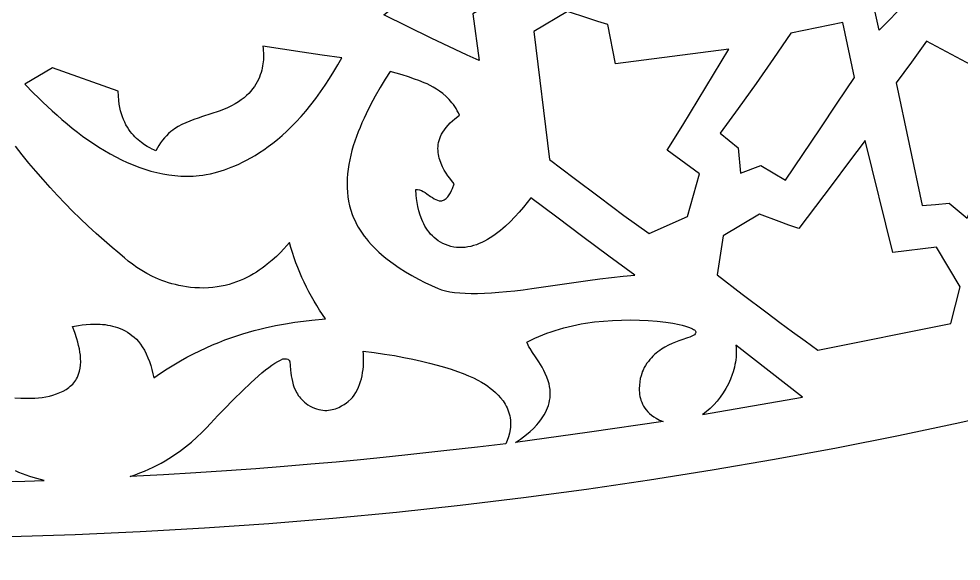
# Model space of a CAD drawing. Extents: x -540 to 540, y -540 to 540.
# Drawn here: x 12.6 to 98.4, y -462.1 to -412.8 of the extents above; entities that cross this region are included whole.
import ezdxf

# ---------------------------------------------------------------- set-up
doc = ezdxf.new("R2010")
doc.units = 0
doc.layers.add('LAYER_1', color=18, linetype='CONTINUOUS')
doc.layers.add('LAYER_2', color=174, linetype='CONTINUOUS')

msp = doc.modelspace()

# ---------------------------------------------------------------- linework, layer by layer
at = {"layer": 'LAYER_1'}
msp.add_lwpolyline([(0, 540, 0.4142135623730951), (-540, 5.68e-14, 0.4142135623730951), (0, -540, 0.4142135623730951), (540, 5.68e-14, 0.4142135623730951)], format="xyb", close=True, dxfattribs=at)
for points in [[(87.27436828613281, -405.6812896728516), (84.00595092773438, -402.4995422363281), (88.2865982055664, -401.6131896972656), (87.2333755493164, -396.8221130371094), (88.29850268161387, -397.2463132371121), (89.36741714093824, -397.661348447469), (91.51372528076172, -398.4720611572266), (94.63880157470703, -395.09033203125), (95.78142547607422, -399.8604736328125), (100.0320205688477, -398.83984375), (98.47229766845703, -403.10009765625), (100.170030507618, -404.6427771557273), (101.8704605102539, -406.1698913574219), (97.54175567626953, -407.2092895507812), (98.68437957763672, -411.9794311523438), (94.25575637817383, -410.4114379882812), (92.61959561363398, -412.1095039012341), (91.79456957947285, -412.9510603383791), (90.96240997314453, -413.7853088378906), (89.90918731689453, -408.9942321777344), (85.54986572265625, -409.8968811035156), (86.416733617119, -407.7955156049819)], [(45.86544227600098, -412.4075012207031), (45.85914611816406, -412.4014587402344), (47.7102946346022, -410.9113971582249), (49.55599532011358, -409.4144633972817), (51.38932334556818, -407.9026502326195), (52.29918360167104, -407.1386616161484), (53.20335388183594, -406.3679504394531), (53.751708984375, -410.6294555664062), (55.87839126586914, -411.1719360351562), (55.86767387390137, -411.1802062988281), (55.88019180297852, -411.1851806640625), (53.97064971923828, -412.3020324707031), (54.5378532409668, -416.5608520507812), (53.44397841911892, -416.0624036010179), (52.35385008277098, -415.5558102368254), (50.18260901984804, -414.5231571619842), (45.86062240600586, -412.4147644042969)], [(71.67378234863281, -424.7098388671875), (73.08979328021628, -422.4220003255542), (74.49599894209555, -420.1280927331435), (75.89228992601787, -417.8281374313876), (77.27855682373047, -415.5221557617188), (66.9459228515625, -416.8629455566406), (66.2585678100586, -413.2827758789062), (65.34074546695709, -412.9995518444052), (64.42635835259478, -412.7052585271562), (62.6021728515625, -412.102294921875), (59.51608276367188, -413.9221801757812), (60.96043014526367, -425.5670166015625), (63.20554604551021, -427.2698738445862), (65.45832296292093, -428.9627328529326), (67.72464183667634, -430.6371618361799), (68.86471730067724, -431.4648301338846), (70.01038360595703, -432.2847290039062), (73.51488494873047, -430.7479248046875), (74.59842681884766, -426.8589477539062)], [(82.42587280273438, -427.4307250976562), (84.00913586274248, -425.1090915062877), (85.5828858683337, -422.7809699197388), (87.14696746063211, -420.4463431706838), (88.70122528076172, -418.1051940917969), (87.63746643066406, -413.091064453125), (82.92569732666016, -414.066650390625), (81.34747237813134, -416.3632091061206), (79.75010208638149, -418.64660880265), (78.13400780832566, -420.916800838577), (76.4996109008789, -423.1737365722656), (78.13519287109375, -424.5072021484375), (78.32122802734375, -426.7872924804688), (80.18340301513672, -426.1156311035156), (81.30128853662461, -426.778903008493)], [(98.9619026184082, -430.9029998779297), (99.82891082763672, -428.9377746582031), (102.1330337524414, -428.032958984375), (99.37889099121094, -416.9801635742188), (95.26327514648438, -414.7983703613281), (93.90238172074197, -416.7044015381326), (93.21552431539675, -417.6522133516496), (92.52061462402344, -418.5939331054688), (94.86488342285156, -429.7405395507812), (96.0982329918029, -429.6487484247703), (97.33002471923828, -429.537841796875)], [(13.20107078552246, -418.705322265625), (13.98667410179038, -419.523360031737), (14.39422170088928, -419.9321558515508), (14.81118936741886, -420.3394494255431), (15.23726918146966, -420.7442256009688), (15.67215322313223, -421.1454692250829), (16.1155335724971, -421.5421651451402), (16.56710230965483, -421.9332982083959), (17.02655151469596, -422.3178532621046), (17.49357326771102, -422.6948151535215), (17.96785964879057, -423.0631687299013), (18.44910273802513, -423.4218988384991), (18.93699461550526, -423.7699903265699), (19.4312273613215, -424.1064280413684), (19.93149305556439, -424.4301968301498), (20.43748377832447, -424.7402815401688), (20.9488916096923, -425.0356670186806), (21.46540862975839, -425.3153381129398), (21.98672691861331, -425.5782796702015), (22.5125385563476, -425.8234765377208), (23.0425356230518, -426.0499135627523), (23.57641019881644, -426.2565755925512), (24.11385436373207, -426.4424474743723), (24.65456019788925, -426.6065140554707), (25.1982197813785, -426.7477601831011), (25.74452519429037, -426.8651707045186), (26.2931685167154, -426.9577304669781), (26.84384182874415, -427.0244243177345), (27.39623721046713, -427.0642371040427), (27.95004674197492, -427.0761536731578), (28.50496250335804, -427.0591588723346), (28.78273899528114, -427.0395024729634), (29.06067657470703, -427.0122375488281), (29.39535540239917, -426.973360726092), (29.69848975387847, -426.9259026188763), (30.08359466345241, -426.8502731172038), (30.54425058087537, -426.7393535231558), (31.07403795590171, -426.5860251388139), (31.36284983056439, -426.491233057183), (31.6665372382858, -426.3831692662591), (31.98429773528524, -426.2609439288022), (32.31532887778202, -426.1236672075728), (32.65882822199541, -425.9704492653308), (33.01399332414472, -425.8004002648364), (33.38002174044925, -425.6126303688499), (33.75611102712829, -425.4062497401313), (34.14145874040114, -425.1803685414409), (34.53526243648709, -424.9340969355387), (34.93671967160544, -424.666545085185), (35.34502800197549, -424.3768231531399), (35.75938498381655, -424.0640413021636), (36.17898817334788, -423.7273096950162), (36.60303512678878, -423.365738494458), (37.03072340035858, -422.978437863249), (37.46125055027655, -422.5645179641496), (37.893814132762, -422.1230889599196), (38.32761170403422, -421.6532610133195), (38.7618408203125, -421.1541442871094), (39.22522049592835, -420.5867685329717), (39.67093697891689, -420.0050449977127), (40.10041552094114, -419.4106245167849), (40.51508137366416, -418.8051579256415), (40.91635978874898, -418.1902960597353), (41.30567601785864, -417.5676897545192), (41.6844553126562, -416.9389898454459), (42.05412292480469, -416.3058471679688), (40.24852159557263, -416.064077700849), (38.44548910285548, -415.8033004980392), (36.64448069732143, -415.5284234002137), (34.84495162963867, -415.2443542480469), (34.87418587008386, -415.4492854579846), (34.89480485611262, -415.6416584769967), (34.9106744777773, -415.8854538654092), (34.91523177890175, -416.174284693251), (34.90191380330982, -416.5017640305509), (34.86415759482539, -416.8615049473377), (34.83406422944343, -417.0514775824226), (34.79540019727228, -417.2471205136401), (34.74734512878993, -417.4476353747438), (34.68907865447437, -417.652223799487), (34.61978040480356, -417.8600874216236), (34.53863001025551, -418.0704278749071), (34.44480710130818, -418.2824467930911), (34.33749130843955, -418.4953458099292), (34.21586226212762, -418.708326559175), (34.07909959285035, -418.9205906745822), (33.92638293108575, -419.1313397899043), (33.75689190731178, -419.3397755388949), (33.56980615200642, -419.5450995553075), (33.36430529564767, -419.7465134728958), (33.13956896871349, -419.9432189254135), (32.89477680168189, -420.134417546614), (32.62910842503082, -420.319310970251), (32.34174346923828, -420.4971008300781), (31.99172037148685, -420.6870867195163), (31.63114850433796, -420.8579869717753), (31.26183734812892, -421.0129676470081), (30.88559638319702, -421.1551948053673), (30.11956294851381, -421.4140528120762), (29.3475240429867, -421.6598894731245), (28.96377623949991, -421.7858399494078), (28.58395550931403, -421.9180332697343), (28.20987133276634, -422.0596354942568), (27.84333319019415, -422.213812683128), (27.48615056193476, -422.3837308965008), (27.14013292832544, -422.5725561945279), (26.80708976970351, -422.7834546373621), (26.64599908111821, -422.8981706818797), (26.48883056640625, -423.0195922851562), (26.27891052585578, -423.199957498285), (26.07977304855862, -423.3935362467881), (25.89160596568221, -423.5989829616051), (25.71459710839399, -423.8149520736756), (25.54893430786139, -424.0400980139389), (25.39480539525185, -424.2730752133346), (25.2523982017328, -424.5125381028022), (25.12190055847168, -424.7571411132812), (24.94279669542803, -424.6834951303062), (24.77803942175634, -424.6110498884666), (24.57319659466266, -424.5112172589585), (24.33580672015545, -424.3812678262063), (24.07340830424314, -424.2184721746349), (23.79353985293417, -424.0201008886686), (23.503739872237, -423.7834245527322), (23.35747134149548, -423.6498690486578), (23.21154686816007, -423.5057137512501), (23.06690876548182, -423.3506174835622), (22.9244993467118, -423.1842390686471), (22.78526092510106, -423.0062373295579), (22.65013581390066, -422.8162710893477), (22.52006632636164, -422.6139991710695), (22.39599477573508, -422.3990803977765), (22.27886347527201, -422.1711735925217), (22.1696147382235, -421.9299375783581), (22.06919087784061, -421.6750311783388), (21.97853420737438, -421.4061132155171), (21.89858704007588, -421.1228425129458), (21.83029168919616, -420.824877893678), (21.77459046798626, -420.511878180767), (21.73242568969727, -420.1835021972656), (21.69902209260531, -419.7581854355742), (21.68026733398438, -419.3318481445312), (15.69980716705322, -417.2190551757812)], [(52.28024291992188, -427.7826538085938), (52.01884806919469, -427.4704984439068), (51.86375694779086, -427.2711661139035), (51.70025415353068, -427.0458130029758), (51.53422777979199, -426.79655084926), (51.37156591995264, -426.5254913908926), (51.21815666739049, -426.2347463660101), (51.07988811548339, -425.926427512749), (50.96264835760918, -425.6026465692457), (50.913754305615, -425.4356177318209), (50.87232548714573, -425.2655152736368), (50.83909791387362, -425.0926031619603), (50.81480759747087, -424.9171453640586), (50.80019054960975, -424.7394058471987), (50.79598278196246, -424.5596485786477), (50.80292030620126, -424.3781375256725), (50.82173913399836, -424.1951366555405), (50.85317527702601, -424.0109099355185), (50.89796474695642, -423.8257213328736), (50.95684355546183, -423.6398348148729), (51.03054771421448, -423.4535143487834), (51.11981323488659, -423.2670239018721), (51.22537612915039, -423.0806274414062), (51.37615226059874, -422.8541842532491), (51.54301975802997, -422.6387285015917), (51.7238828126753, -422.433621881957), (51.91664561576599, -422.2382260898678), (52.11921235853327, -422.0519028208469), (52.32948723220837, -421.8740137704169), (52.76477813720703, -421.5409851074219), (52.66299883773633, -421.328530456207), (52.5552134050025, -421.1256416530867), (52.44185088066625, -420.9320682250882), (52.32334030638829, -420.747559699238), (52.20011072382933, -420.571865602563), (52.0725911746501, -420.40473546209), (51.94121070051131, -420.2459188048459), (51.80639834307366, -420.0951651578575), (51.52819414494468, -419.816845002755), (51.24141091354889, -419.5677712129971), (50.94948098217198, -419.3459400047981), (50.6558366840997, -419.1493475943727), (50.36391035261775, -418.9759901979353), (50.07713432101184, -418.8238640317007), (49.7989409225677, -418.6909653118833), (49.53276249057102, -418.5752902546976), (49.05017985906298, -418.3875959930795), (48.65684509277344, -418.2447509765625), (48.1063738242806, -418.0509982320385), (47.55069791445418, -417.8721939052183), (46.43074798583984, -417.541748046875), (45.98066089815116, -418.2674719461464), (45.53185763142301, -419.0187789566219), (45.09078471447717, -419.7926975262291), (44.66388867613543, -420.5862561028955), (44.25761604521955, -421.3964831345487), (44.06422804780312, -421.8069187109727), (43.87841335055132, -422.2204070691162), (43.70097776956688, -422.6365767649702), (43.53272712095252, -423.0550563545256), (43.37446722081096, -423.4754743937734), (43.22700388524492, -423.8974594387045), (43.09114293035713, -424.3206400453097), (42.96769017225031, -424.7446447695802), (42.85745142702719, -425.1691021675069), (42.76123251079048, -425.5936407950806), (42.6798392396429, -426.0178892082924), (42.61407742968719, -426.441475963133), (42.56475289702605, -426.8640296155936), (42.53267145776223, -427.2851787216651), (42.51863892799844, -427.7045518373384), (42.52346112383738, -428.1217775186043), (42.5479438613818, -428.5364843214541), (42.5928929567344, -428.9483008018783), (42.65911422599793, -429.3568555158682), (42.7474134852751, -429.7617770194146), (42.85859655066864, -430.1626938685084), (42.99346923828125, -430.5592346191406), (43.11251444203964, -430.8579658801926), (43.24427336384433, -431.1505407088507), (43.38828154684427, -431.4370033409697), (43.54407453418838, -431.7173980124047), (43.71118786902561, -431.9917689590105), (43.88915709450487, -432.2601604166418), (44.0775177537751, -432.5226166211538), (44.27580538998525, -432.7791818084013), (44.48355554628422, -433.0299002142391), (44.70030376582096, -433.2748160745222), (44.92558559174441, -433.5139736251053), (45.15893656720348, -433.7474171018436), (45.39989223534712, -433.9751907405918), (45.64798813932426, -434.1973387772048), (45.90275982228381, -434.4139054475375), (46.16374282737473, -434.6249349874449), (46.70248497654636, -435.030559619403), (47.26049893203063, -435.4145665599182), (47.83406903901896, -435.7773096958298), (48.41947964270282, -436.1191429139769), (49.01301508827367, -436.4404201011987), (49.61095972092296, -436.7414951443342), (50.20959788584213, -437.0227219302226), (50.80521392822266, -437.2844543457031), (50.9585877687013, -437.3452235945438), (51.12199119107637, -437.4014168429417), (51.47847903466335, -437.5002513861928), (51.87386196527876, -437.5813100710221), (52.30732448921776, -437.6449449929955), (52.77805111277554, -437.6915082476787), (53.28522634224727, -437.7213519306374), (53.8280346839281, -437.7348281374374), (54.40566064411318, -437.7322889636444), (55.01728872909772, -437.7140865048242), (55.66210344517688, -437.6805728565425), (56.3392892986458, -437.6321001143651), (57.04803079579967, -437.5690203738578), (57.78751244293365, -437.4916857305861), (58.55691874634292, -437.4004482801162), (59.35543421232263, -437.2956601180135), (60.18224334716797, -437.1776733398438), (62.31385315875719, -436.8619890288323), (64.44776494403953, -436.5600420243575), (65.51611647106154, -436.4208206534395), (66.58568236460192, -436.2929543787976), (67.65667558235904, -436.179083456979), (68.72930908203125, -436.0818481445312), (66.34896581071617, -434.334745132332), (63.97613189228794, -432.5774100224327), (61.61099199170499, -430.8097359901842), (59.25373077392578, -429.0316162109375), (58.92458248417145, -429.4656511248886), (58.57024647468596, -429.9069309978995), (58.19253760227411, -430.3494175655495), (57.79327072374071, -430.7870725634177), (57.37426069589058, -431.2138577270833), (56.93732237552853, -431.6237347921258), (56.71269724840704, -431.8204458300319), (56.48427061945937, -432.0106654941243), (56.25226934578612, -432.1936390013505), (56.0169202844879, -432.3686115686579), (55.7784502926653, -432.534828412994), (55.53708622741894, -432.691534751306), (55.29305494584941, -432.8379758005415), (55.0465833050573, -432.9733967776477), (54.79789816214323, -433.0970428995723), (54.5472263742078, -433.2081593832625), (54.29479479835159, -433.3059914456657), (54.04083029167522, -433.3897843037294), (53.78555971127929, -433.4587831744008), (53.5292099142644, -433.5122332746276), (53.27200775773115, -433.549379821357), (53.01418009878014, -433.5694680315365), (52.75595379451197, -433.5717431221134), (52.49755570202725, -433.5554503100352), (52.23921267842657, -433.5198348122493), (51.98115158081055, -433.4641418457031), (51.72110969349293, -433.3882246082483), (51.47556019159424, -433.2979327066367), (51.24408504111636, -433.1941490733146), (51.02626620806119, -433.077756640728), (50.82168565843065, -432.9496383413228), (50.62992535822664, -432.8106771075452), (50.45056727345106, -432.661755871841), (50.28319337010582, -432.5037575666565), (50.12738561419283, -432.3375651244377), (49.982725971714, -432.1640614776305), (49.84879640867122, -431.9841295586809), (49.72517889106641, -431.7986523000353), (49.61145538490146, -431.6085126341393), (49.50720785617829, -431.4145934934393), (49.4120182708988, -431.2177778103811), (49.32546859506489, -431.0189485174108), (49.17661683574146, -430.6187808315182), (49.05730830622323, -430.2211538953297), (48.96419873452547, -429.8331311684137), (48.8939438486634, -429.4617761103386), (48.84319937665227, -429.1141521806726), (48.80862104650731, -428.797322838984), (48.77458572387695, -428.2843017578125), (48.86045150806473, -428.2832977230617), (48.94619015042024, -428.2906574245208), (49.1172113769658, -428.3279010304019), (49.28750013817637, -428.3908985641228), (49.45690716871464, -428.4745160143502), (49.62528320324332, -428.5736193697508), (49.79247897642513, -428.6830746189916), (50.12273267739894, -428.9125047536604), (50.28549207451637, -429.0222116164222), (50.44647414893775, -429.1217343276911), (50.60552963532581, -429.205938876134), (50.76250926834324, -429.2696912504178), (50.91726378265277, -429.3078574392092), (50.99375997487415, -429.3157413355036), (51.06964391291708, -429.315303431175), (51.14489693861438, -429.3059019748067), (51.2195003937989, -429.2868952149819), (51.29343562030347, -429.2576414002842), (51.36668395996094, -429.2174987792969), (51.45372740622141, -429.1574511544715), (51.53506401588275, -429.0908020121516), (51.68208589834862, -428.9399713116419), (51.81068795323987, -428.7695509509938), (51.92380852643778, -428.5840852034335), (52.02438596382365, -428.3881183421871), (52.11535861127875, -428.1861946404809)], [(92.19681549072266, -434.0153503417969), (89.6819076538086, -423.8345947265625), (88.17948059760519, -425.8421773370235), (86.67015230283482, -427.8445949342246), (85.15403116658356, -429.8418750984931), (83.6312255859375, -431.8340454101562), (82.73732404170319, -431.5175613539491), (81.84618340179557, -431.1933038181702), (80.06958770751953, -430.529296875), (76.76493835449219, -432.4932861328125), (76.20635223388672, -436.0596008300781), (78.48185737381587, -437.7905251124232), (80.76375719560525, -439.5131636425112), (81.90930689511079, -440.3682628088223), (83.05909740457733, -441.2175550071053), (84.21400943717019, -442.0597950607057), (85.37492370605469, -442.8937377929688), (97.48101043701172, -440.4820861816406), (97.90690340079814, -438.8160304130122), (98.32403564453125, -437.1477661132812), (96.1854476928711, -433.5385437011719)], [(57.85595703125, -451.2952880859375), (58.30432146977652, -450.9912020586301), (58.57684732744061, -450.7907256441325), (58.86998347816993, -450.5591431228239), (59.17501582256299, -450.2973416150182), (59.4832302612183, -450.0062082410291), (59.78591269473438, -449.6866301211704), (59.93245625350223, -449.516451506638), (60.07434902370971, -449.3394943757557), (60.21050174293164, -449.1558696185631), (60.33982514874283, -448.965688125099), (60.46122997871809, -448.7690607854029), (60.57362697043224, -448.5660984895139), (60.67592686146007, -448.3569121274713), (60.76704038937643, -448.1416125893142), (60.84587829175612, -447.9203107650819), (60.91135130617394, -447.6931175448136), (60.96237017020471, -447.4601438185485), (60.99784562142325, -447.221500476326), (61.01668839740438, -446.977298408185), (61.0178092357229, -446.727648504165), (61.00011887395362, -446.4726616543051), (60.96252804967137, -446.2124487486444), (60.90394750045095, -445.9471206772224), (60.82328796386719, -445.6767883300781), (60.70128039295473, -445.3425762460846), (60.56912791636394, -445.0279669536534), (60.42903691399349, -444.7320359920859), (60.28321376574201, -444.4538589006835), (60.13386485150816, -444.1925112187476), (59.9831965511906, -443.9470684855794), (59.6867273118989, -443.5002000227516), (59.41145708705612, -443.1058578266112), (59.17503691585145, -442.7566462115689), (59.07691155011004, -442.5966532202129), (58.9951178374741, -442.4451694920355), (58.9318621578423, -442.301270566338), (58.88935089111328, -442.1640319824219), (59.24597304985517, -441.9836844474926), (59.60745006282849, -441.8128361788083), (59.9735475797488, -441.6513346820396), (60.34403125033166, -441.4990274628574), (60.71866672429261, -441.3557620269322), (61.09721965134721, -441.2213858799348), (61.47945568121101, -441.0957465275358), (61.86514046359956, -440.9786914754059), (62.25403964822841, -440.8700682292158), (62.64591888481314, -440.7697242946363), (63.04054382306928, -440.677507177338), (63.43768011271237, -440.5932643829916), (63.837093403458, -440.5168434172678), (64.23854934502168, -440.4480917858372), (65.0466517794655, -440.3329865485387), (65.86011261376825, -440.2467287164616), (66.67705704565435, -440.1880983349716), (67.49561027284821, -440.1558754494341), (68.31389749307428, -440.1488401052146), (69.13004390405698, -440.1657723476787), (69.94217470352072, -440.205452222192), (70.74841508918993, -440.26665977412), (71.54689025878906, -440.3481750488281), (71.73690819019718, -440.3756502103212), (72.16938919436487, -440.4480629619632), (72.73818188136889, -440.5619125738135), (73.04052279658352, -440.6332822242105), (73.33713486128603, -440.713698315932), (73.614749151736, -440.8027232577354), (73.86009674419304, -440.8999194583783), (73.96652399000536, -440.9514450335012), (74.05990871491676, -441.0048493266181), (74.13859230345972, -441.0600776388235), (74.20091614016671, -441.1170752712122), (74.24522160957017, -441.1757875248788), (74.26985009620253, -441.2361597009181), (74.27314298459626, -441.2981371004247), (74.2534416592838, -441.3616650244933), (74.2090875047976, -441.4266887742185), (74.13842190567013, -441.4931536506951), (74.0397862464338, -441.5610049550179), (73.9115219116211, -441.6301879882812), (73.7273120202706, -441.7102267478808), (73.51143593479487, -441.790110097392), (73.00114501759003, -441.9623460380693), (72.71496010392208, -442.0611663651949), (72.4135688322512, -442.1727667541516), (72.10108616160801, -442.3003810729194), (71.78162705102302, -442.4472431894779), (71.45930645952686, -442.6165869718072), (71.1382393461501, -442.8116462878871), (70.97946176845356, -442.9198298548272), (70.82254066992334, -443.0356550056974), (70.66799042043824, -443.1595259739951), (70.51632538987711, -443.291846993218), (70.36805994811876, -443.4330222968633), (70.22370846504202, -443.5834561184287), (70.08378531052571, -443.7435526914115), (69.94880485444865, -443.9137162493093), (69.81928146668966, -444.0943510256196), (69.69572951712757, -444.2858612538399), (69.57866337564121, -444.4886511674675), (69.46859741210938, -444.703125), (69.39929700459118, -444.8713796429964), (69.34189409497634, -445.0344665733661), (69.27882168538595, -445.2423496695152), (69.21720400376623, -445.4891462513425), (69.1641652780634, -445.7689736387468), (69.12682973622361, -446.075949151627), (69.11232160619315, -446.4041901098818), (69.11585414183959, -446.5744467934931), (69.12776511591818, -446.7478138334101), (69.1489450569222, -446.9235558946201), (69.18028449334491, -447.1009376421106), (69.22267395367962, -447.2792237408689), (69.27700396641957, -447.4576788558823), (69.34416506005806, -447.6355676521382), (69.42504776308834, -447.8121547946239), (69.52054260400371, -447.9867049483268), (69.63154011129745, -448.1584827782343), (69.75893081346283, -448.3267529493336), (69.90360523899312, -448.4907801266121), (70.0664539163816, -448.6498289750573), (70.24836737412153, -448.8031641596563), (70.45023614070621, -448.9500503453967), (70.6729507446289, -449.0897521972656), (70.82332971558796, -449.1739112169525), (70.9773659474218, -449.2517277525824), (71.13528626792268, -449.3207229534249), (71.29731750488281, -449.37841796875), (64.57759344347657, -450.3434771875387)], [(83.96914672851562, -447.1670227050781), (80.93190498043998, -444.8095783907399), (77.90753936767578, -442.4356384277344), (77.93162722701197, -442.6535291111066), (77.94578602272196, -442.873165414998), (77.9502435254882, -443.0942406169163), (77.94522750599326, -443.3164479943692), (77.93096573491961, -443.5394808248647), (77.90768598294976, -443.7630323859103), (77.87561602076622, -443.9867959550138), (77.83498361905151, -444.2104648096833), (77.78601654848813, -444.4337322274263), (77.72894257975861, -444.6562914857507), (77.66398948354542, -444.8778358621641), (77.59138503053109, -445.0980586341745), (77.424133136829, -445.5333124750172), (77.22900906411246, -445.9595992283409), (77.0078349778415, -446.374465114208), (76.76243304347616, -446.7754563526805), (76.49462542647656, -447.1601191638209), (76.20623429230272, -447.5259997676914), (75.89908180641473, -447.8706443843541), (75.57499013427262, -448.1915992338714), (75.40716153006257, -448.3424261897201), (75.23578144133651, -448.4864105363056), (75.06107763877695, -448.6232455511359), (74.8832778930664, -448.7526245117188)], [(22.77632141113281, -454.3766174316406), (23.22283262311297, -454.2267493342845), (23.65506472805401, -454.0678574731238), (24.07328902158339, -453.9005780822785), (24.47777679932856, -453.7255473958687), (24.86879935691699, -453.5434016480148), (25.24662798997612, -453.3547770728367), (25.61153399413342, -453.1603099044547), (25.96378866501635, -452.960636376989), (26.30366329825235, -452.7563927245596), (26.6314291894689, -452.5482151812868), (26.94735763429344, -452.3367399812906), (27.25171992835344, -452.1226033586913), (27.54478736727635, -451.9064415476089), (27.82683124668962, -451.6888907821638), (28.35893350949711, -451.2521673246654), (28.85019708179556, -450.8175228591575), (29.30279232860465, -450.3900472586014), (29.71888961494401, -449.9748303959581), (30.10065930583333, -449.5769621441889), (30.76989736134042, -448.8536309651178), (31.06170645599752, -448.5383477837385), (31.3278694152832, -448.2607727050781), (32.1949957966097, -447.3883659516411), (33.00367783673174, -446.5896822838974), (33.75498205074138, -445.8710617123304), (34.44997495373062, -445.2388442474234), (34.77668794955885, -444.9571179332435), (35.0897230607915, -444.6993698996598), (35.38921360181507, -444.4663926479827), (35.67529288701604, -444.2589786795228), (35.94809423078094, -444.0779204955904), (36.20775094749627, -443.924010597496), (36.45439635154852, -443.7980414865499), (36.68816375732422, -443.7008056640625), (36.74516716010535, -443.6863739224758), (36.82490252283155, -443.6768148358579), (36.91886987482362, -443.6760801657499), (37.01856924540237, -443.6881216736927), (37.11550066388858, -443.7168911212277), (37.20116415960305, -443.766340269896), (37.23711419558364, -443.8000546576367), (37.2670597618666, -443.8404208812386), (37.28993836211701, -443.8879329108945), (37.3046875, -443.9430847167969), (37.34397289476459, -444.2848192616232), (37.37878256427851, -444.7183268926214), (37.40267416832447, -444.9617272851718), (37.43524504056735, -445.2187489529496), (37.47976124751037, -445.4862845638494), (37.53948885565671, -445.7612267857661), (37.61769393150958, -446.0404682865943), (37.71764254157218, -446.320901734229), (37.84260075234771, -446.5994197965648), (37.91547910378507, -446.7369895169628), (37.99583463033937, -446.8729151414965), (38.08407559032349, -447.0068082536529), (38.18061024205035, -447.1382804369189), (38.28584684383284, -447.2669432747813), (38.40019365398386, -447.3924083507268), (38.52405893081631, -447.5142872482424), (38.65785093264309, -447.632191550815), (38.80197791777711, -447.7457328419313), (38.95684814453125, -447.8545227050781), (39.15843517754938, -447.979024047441), (39.35762143190149, -448.0845015933809), (39.55416165013654, -448.1719231825017), (39.74781057480349, -448.2422566544072), (39.93832294845133, -448.2964698487016), (40.125453513629, -448.3355306049887), (40.30895701288549, -448.3604067628724), (40.48858818876973, -448.3720661619566), (40.66410178383072, -448.3714766418451), (40.83525254061742, -448.359606042142), (41.00179520167877, -448.3374222024512), (41.16348450956377, -448.3058929623766), (41.32007520682137, -448.2659861615221), (41.47132203600054, -448.2186696394915), (41.75680306031945, -448.1056787903182), (42.01796552291221, -447.9746631316878), (42.25284736417056, -447.8333653804318), (42.45948652448624, -447.6895282533816), (42.63592094425095, -447.5508944673683), (42.89032732369441, -447.3202077857783), (43.00037002563477, -447.2032470703125), (43.16462429917429, -446.9882481972719), (43.31252041325027, -446.7614571254026), (43.44465091872627, -446.5240121680905), (43.56160836646589, -446.2770516387213), (43.66398530733269, -446.0217138506808), (43.75237429219025, -445.759137117355), (43.82736787190214, -445.4904597521296), (43.88955859733194, -445.2168200683905), (43.93953901934322, -444.9393563795234), (43.97790168879958, -444.6592069989142), (44.00523915656456, -444.3775102399487), (44.02214397350174, -444.0954044160128), (44.02920869047473, -443.8140278404923), (44.02702585834707, -443.534518826773), (44.01618802798235, -443.2580156882407), (43.99728775024414, -442.9856567382812), (44.97968174166535, -443.1124240140965), (45.92249007362512, -443.2499762007199), (46.82536413133451, -443.3974299474312), (47.68795530000457, -443.5539019035101), (48.50991496484635, -443.7185087182362), (49.2908945110709, -443.8903670408891), (50.03054532388929, -444.0685935207485), (50.72851878851255, -444.2523048070942), (51.38446629015175, -444.4406175492057), (51.99803921401794, -444.6326483963627), (52.56888894532217, -444.8275139978449), (53.0966668692755, -445.0243310029319), (53.58102437108897, -445.2222160609035), (54.02161283597363, -445.4202858210392), (54.41808364914056, -445.6176569326188), (54.77008819580078, -445.8134460449219), (55.12409871612173, -446.0341534989975), (55.33511446011178, -446.1783882755088), (55.56117451461033, -446.3452192943718), (55.79655687058399, -446.5346532126137), (56.03553951899936, -446.7466966872616), (56.27240045082302, -446.9813563753426), (56.50141765702157, -447.2386389338836), (56.71686912856161, -447.518551019912), (56.81771958601175, -447.6669952160549), (56.91303285640974, -447.8210992904548), (57.0020936886264, -447.98086407524), (57.08418683153255, -448.1462904025391), (57.15859703399902, -448.3173791044802), (57.22460904489664, -448.4941310131919), (57.28150761309622, -448.6765469608025), (57.3285774874686, -448.8646277794405), (57.36510341688459, -449.0583743012341), (57.39037015021502, -449.2577873583118), (57.40366243633072, -449.462867782802), (57.40426502410251, -449.673616406833), (57.39146266240122, -449.8900340625332), (57.36454010009766, -450.1121215820312), (57.29998683871801, -450.4483763880655), (57.21054488961628, -450.7797916002344), (57.09826133524498, -451.1043676529112), (56.96518325805664, -451.4201049804688), (54.38027255366832, -451.7132861391414), (51.31489224863898, -452.063398624359), (47.76803471093527, -452.4528886153813), (45.81373709482008, -452.6569146065877), (43.7386923085238, -452.8642022914676), (41.54277439804222, -453.0725574424282), (39.22585740937119, -453.2797858318771), (36.78781538850653, -453.4836932322218), (34.22852238144407, -453.6820854158696), (31.54785243417964, -453.8727681552279), (28.74567959270907, -454.0535472227042), (25.82187790302818, -454.222228390706)]]:
    msp.add_lwpolyline(points, close=True, dxfattribs=at)
for points in [[(12.28257107037313, -447.222085532179), (12.83274050871227, -447.2534651111129), (13.46262645721436, -447.272705078125), (13.77466339414075, -447.2721594171256), (14.09644364920628, -447.2591836155386), (14.42501717526177, -447.2330364441774), (14.75743392515804, -447.1929766738554), (15.0907438517459, -447.1382630753858), (15.42199690787617, -447.068154419582), (15.74824304639967, -446.9819094772574), (16.06653222016722, -446.8787870192256), (16.37391438202963, -446.7580458162996), (16.66743948483772, -446.6189446392931), (16.94415748144232, -446.4607422590193), (17.20111832469423, -446.2826974462916), (17.32126792407881, -446.1860024936368), (17.43537196744428, -446.0840689719234), (17.54306169889698, -445.9768042275033), (17.64396836254327, -445.8641156067281), (17.73772320248951, -445.7459104559493), (17.82395746284205, -445.6220961215189), (17.90230238770723, -445.4925799497884), (17.97238922119141, -445.3572692871094), (18.08307340046281, -445.0910569709289), (18.1668654089253, -444.8169259704262), (18.22555865123358, -444.535930420328), (18.26094653204236, -444.2491244553613), (18.27482245600633, -443.9575622102532), (18.26897982778019, -443.6622978197306), (18.24521205201864, -443.3643854185204), (18.20531253337638, -443.0648791413498), (18.15107467650811, -442.7648331229456), (18.08429188606852, -442.4653014980346), (18.00675756671233, -442.1673384013441), (17.92026512309423, -441.8719979676009), (17.72757948169108, -441.2934016278643), (17.52058219909668, -440.7379455566406), (18.06392133681142, -440.6454145192339), (18.39915886779357, -440.598684667804), (18.7692400793743, -440.5588335366235), (19.16851375094014, -440.5312523322424), (19.59132866187765, -440.5213322612111), (20.03203359157337, -440.5344645300795), (20.25732880701384, -440.5513600440231), (20.48497731941383, -440.576040345398), (20.71427272619663, -440.609179335023), (20.94450862478558, -440.6514509137168), (21.17497861260398, -440.7035289822982), (21.40497628707515, -440.766087441586), (21.63379524562242, -440.839800192399), (21.8607290856691, -440.9253411355559), (22.08507140463851, -441.0233841718756), (22.30611579995396, -441.1346032021767), (22.52315586903878, -441.259672127278), (22.73548520931628, -441.3992648479984), (22.94239741820978, -441.5540552651566), (23.1431860931426, -441.7247172795715), (23.33714483153805, -441.9119247920616), (23.52356723081946, -442.1163517034458), (23.70174688841013, -442.338671914543), (23.8709774017334, -442.5795593261719), (24.06634211236539, -442.9018101638436), (24.23970628610846, -443.2371099491121), (24.3929377725272, -443.5833679089637), (24.52790442118619, -443.9384932703846), (24.64647408165004, -444.3003952603609), (24.75051460348332, -444.6669831058788), (24.84189383625065, -445.0361660339245), (24.9224796295166, -445.4058532714844), (25.53469757050226, -444.9875505606901), (26.14372674645746, -444.5926144025217), (26.74909074040222, -444.2203259251909), (27.35031313535654, -443.8699662569093), (27.94691751434043, -443.5408165258885), (28.53842746037389, -443.2321578603406), (29.12436655647693, -442.9432713884771), (29.70425838566956, -442.6734382385096), (30.27762653097178, -442.42193953865), (30.8439945754036, -442.1880564171099), (31.40288610198502, -441.9710700021012), (31.95382469373606, -441.7702614218354), (32.49633393367672, -441.5849118045243), (33.029937404827, -441.4143022783796), (33.55415869020691, -441.2577139716131), (34.06852137283647, -441.1144280124365), (34.57254903573568, -440.9837255290614), (35.06576526192453, -440.8648876496997), (36.01785773625122, -440.6599302158629), (36.92098745997659, -440.4938047366201), (37.77134309726069, -440.3607602376647), (38.56511331226358, -440.2550457446907), (39.29848676914533, -440.1709102833917), (40.56879806518555, -440.0443725585938), (40.29230101289711, -439.6511986270027), (40.02435242882029, -439.2511124934198), (39.76512687714155, -438.8444390751441), (39.51479892204739, -438.4315032894746), (39.27354312772431, -438.0126300537103), (39.04153405835881, -437.5881442851502), (38.81894627813736, -437.1583709010933), (38.60595435124647, -436.7236348188387), (38.40273284187262, -436.2842609556853), (38.20945631420231, -435.8405742289322), (38.02629933242204, -435.3928995558783), (37.8534364607183, -434.9415618538226), (37.69104226327758, -434.4868860400642), (37.53929130428637, -434.029197031902), (37.39835814793115, -433.5688197466351), (37.26841735839844, -433.1060791015625), (37.03709887092222, -433.3774878382484), (36.7644004157923, -433.6828980343806), (36.4504083127016, -434.0146175424306), (36.0952088813431, -434.3649542148705), (35.69888844140971, -434.7262159041717), (35.26153331259441, -435.0907104628059), (35.02749471476007, -435.2717662720204), (34.78322981459012, -435.4507457432451), (34.52874940204616, -435.6266873580389), (34.26406426708981, -435.7986295979608), (33.98918519968269, -435.9656109445698), (33.70412298978643, -436.1266698794249), (33.40888842736261, -436.2808448840849), (33.10349230237289, -436.4271744401088), (32.78794540477887, -436.5646970290558), (32.46225852454216, -436.6924511324846), (32.1264424516244, -436.8094752319543), (31.78050797598718, -436.9148078090238), (31.42446588759215, -437.0074873452522), (31.05832697640092, -437.0865523221983), (30.68210203237509, -437.1510412214211), (30.2958018454763, -437.1999925244797), (29.89943720566615, -437.2324447129329), (29.49301890290627, -437.2474362683397), (29.07655772715828, -437.244005672259), (28.65006446838379, -437.22119140625), (28.27803323409866, -437.1866054553642), (27.91590892614774, -437.140628486186), (27.56358805333616, -437.0838871144128), (27.22096712446904, -437.0170079557425), (26.88794264835152, -436.940617625873), (26.5644111337887, -436.8553427405019), (26.25026908958572, -436.7618099153269), (25.9454130245477, -436.6606457660458), (25.64973944747976, -436.5524769083564), (25.36314486718704, -436.4379299579565), (25.08552579247463, -436.3176315305437), (24.81677873214769, -436.1922082418159), (24.30548668987067, -435.9284935432058), (23.82844081079696, -435.6517987877086), (23.38481316536754, -435.3671369009059), (22.97377582402342, -435.0795208083798), (22.59450085720557, -434.7939634357125), (22.24616033535501, -434.5154777084857), (21.63897090831966, -433.9997728926821), (21.14558410644531, -433.572509765625), (20.40144314510975, -432.9336221426436), (19.66863656615659, -432.2810639099594), (18.94705623872527, -431.615374309839), (18.2365940319552, -430.9370925845486), (17.53714181498581, -430.2467579763544), (16.84859145695651, -429.5449097275228), (16.17083482700671, -428.8320870803201), (15.50376379427585, -428.1088292770125), (14.84727022790333, -427.3756755598664), (14.20124599702857, -426.6331651711481), (13.565582970791, -425.8818373531239), (12.94017301833003, -425.12223134806), (12.32490800878508, -424.3548863982228)], [(11.42606513027224, -454.8485588110196), (13.19367655269777, -454.8041919207599), (14.95956897735596, -454.7453308105469), (14.6244165230953, -454.6670285291154), (14.29080717640297, -454.5799395576314), (13.95887939131585, -454.4842529163984), (13.62877162187079, -454.38015762572), (13.30062232210466, -454.2678427058995), (12.97456994605432, -454.1474971772407), (12.65075294775663, -454.0193100600468), (12.32930978124845, -453.8834703746217)]]:
    msp.add_lwpolyline(points, dxfattribs=at)
at = {"layer": 'LAYER_2'}
msp.add_lwpolyline([(460, 0, 0.414213562373095), (0, 460, 0.4142135623730991), (-460, -3.0695e-12, 0.4142135623730954), (0, -460, 0.4142135623730951)], format="xyb", close=True, dxfattribs=at)

doc.saveas('drawing.dxf')
